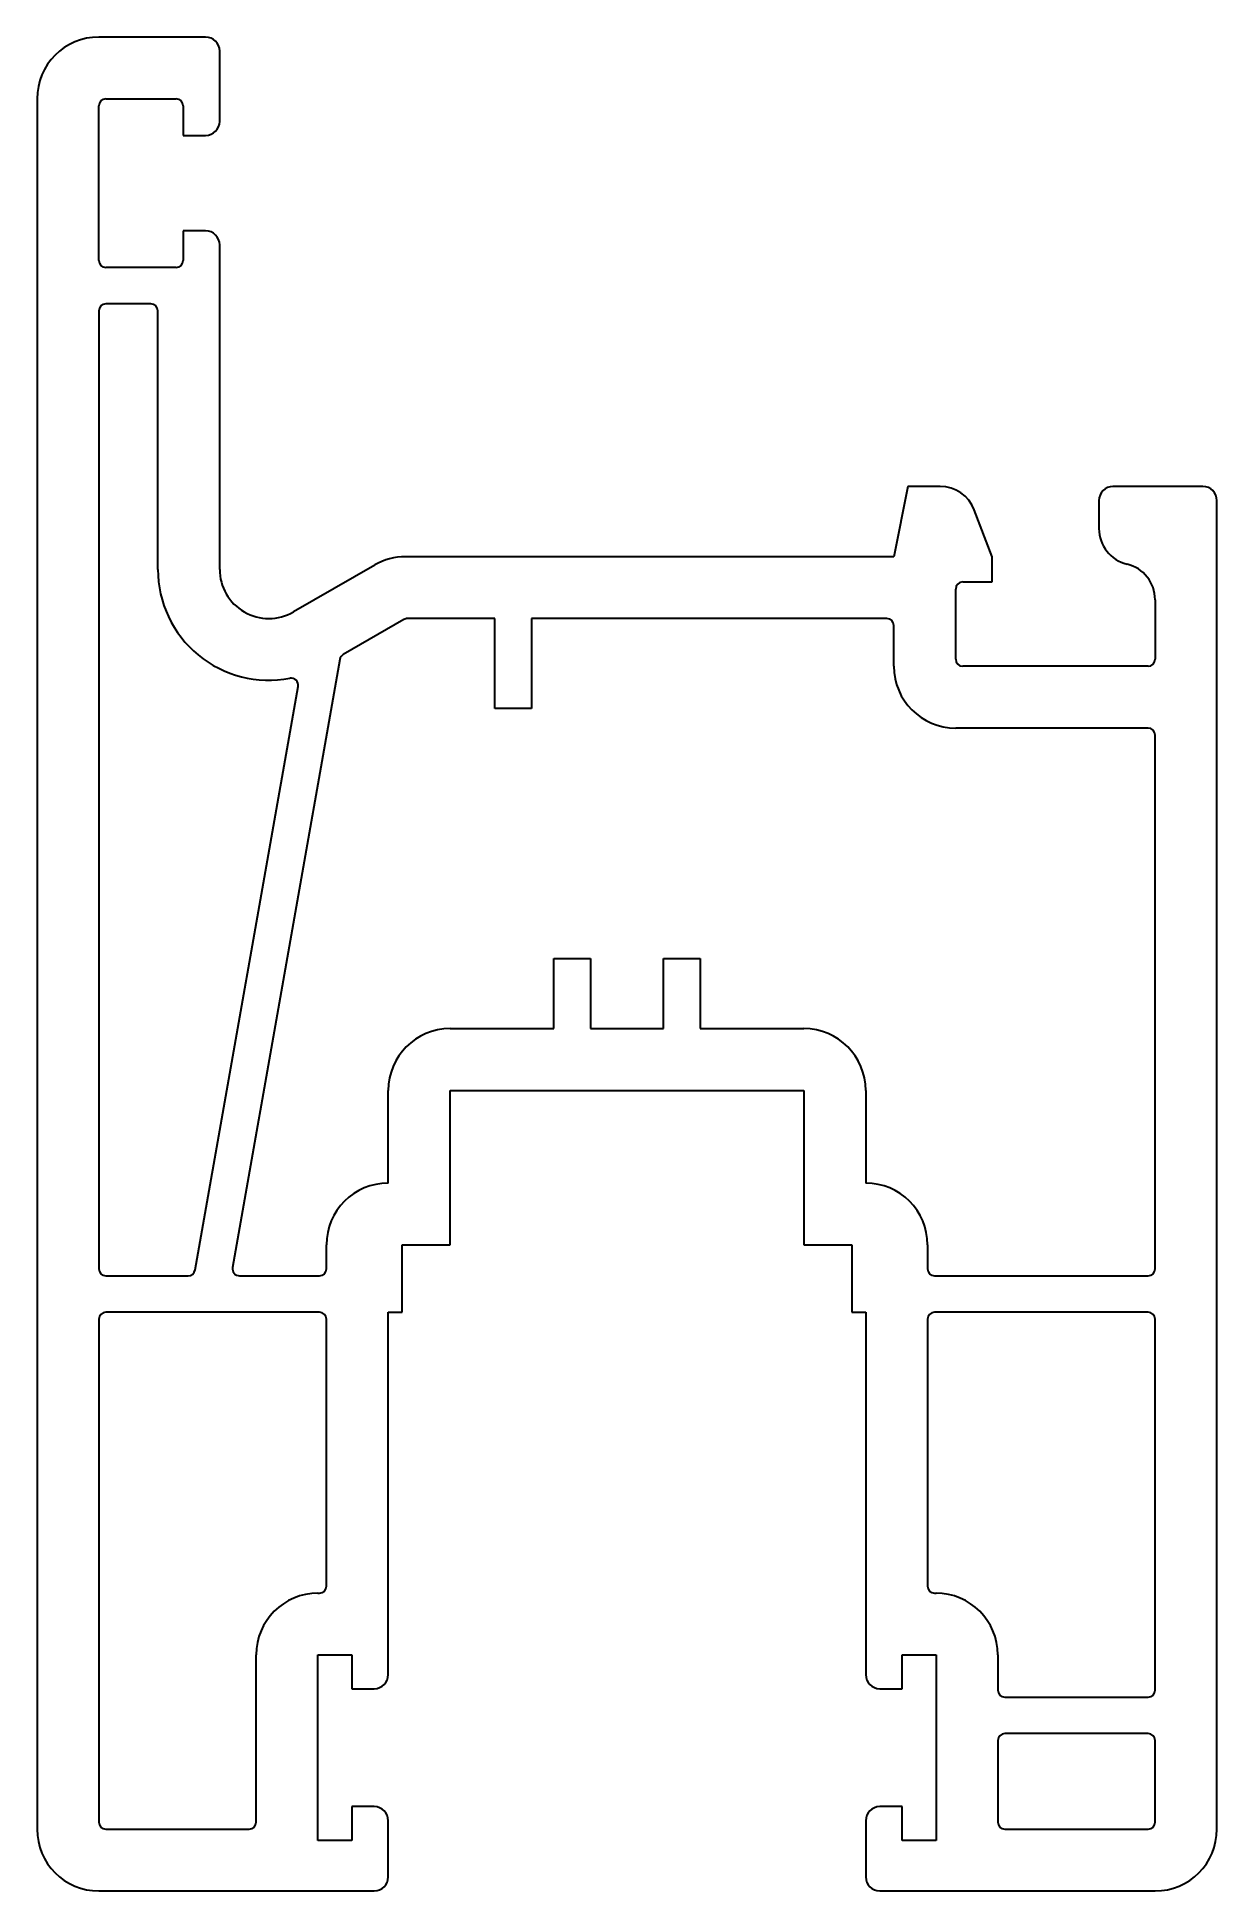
# Model space of a CAD drawing. Header units: millimetres. Extents: x 3045.7 to 3087.7, y 1793.7 to 1859.7.
import ezdxf

# ---------------------------------------------------------------- set-up
doc = ezdxf.new("R2010")
doc.units = ezdxf.units.MM
doc.layers.add('1.Perfis_PVC', color=1, linetype='Continuous', lineweight=5)

msp = doc.modelspace()

# ---------------------------------------------------------------- linework, layer by layer
at = {"layer": '1.Perfis_PVC', "linetype": 'Continuous', "lineweight": 30, "transparency": 33554687}
for p, q in [((3051.728, 1859.714), (3047.928, 1859.714)), ((3052.228, 1856.714), (3052.228, 1859.214)), ((3045.728, 1857.514), (3045.728, 1795.914)), ((3047.928, 1851.764), (3047.928, 1857.264)), ((3048.178, 1857.514), (3050.678, 1857.514)), ((3050.928, 1857.264), (3050.928, 1856.214)), ((3050.928, 1856.214), (3051.728, 1856.214)), ((3051.728, 1852.814), (3050.928, 1852.814)), ((3050.928, 1852.814), (3050.928, 1851.764)), ((3052.228, 1840.764), (3052.228, 1852.314)), ((3050.678, 1851.514), (3048.178, 1851.514)), ((3049.778, 1850.214), (3048.178, 1850.214)), ((3047.928, 1849.964), (3047.928, 1815.864)), ((3050.028, 1840.764), (3050.028, 1849.964)), ((3076.728, 1843.714), (3076.228, 1841.214)), ((3077.875, 1843.714), (3076.728, 1843.714)), ((3087.228, 1843.714), (3084.028, 1843.714)), ((3079.728, 1841.214), (3079.089, 1842.88)), ((3083.528, 1843.214), (3083.528, 1842.214)), ((3087.728, 1795.914), (3087.728, 1843.214)), ((3057.747, 1840.919), (3054.853, 1839.248)), ((3076.228, 1841.214), (3058.847, 1841.214)), ((3079.728, 1840.314), (3079.728, 1841.214)), ((3078.678, 1840.314), (3079.728, 1840.314)), ((3078.428, 1837.564), (3078.428, 1840.064)), ((3085.528, 1839.684), (3085.528, 1837.564)), ((3058.789, 1838.981), (3056.629, 1837.733)), ((3062.028, 1839.014), (3058.914, 1839.014)), ((3062.028, 1835.814), (3062.028, 1839.014)), ((3075.978, 1839.014), (3063.328, 1839.014)), ((3063.328, 1839.014), (3063.328, 1835.814)), ((3076.228, 1837.314), (3076.228, 1838.764)), ((3056.508, 1837.56), (3052.69, 1815.907)), ((3085.278, 1837.314), (3078.678, 1837.314)), ((3051.354, 1815.821), (3055.018, 1836.596)), ((3063.328, 1835.814), (3062.028, 1835.814)), ((3085.278, 1835.114), (3078.428, 1835.114)), ((3085.528, 1815.864), (3085.528, 1834.864)), ((3064.128, 1824.414), (3064.128, 1826.914)), ((3064.128, 1826.914), (3065.428, 1826.914)), ((3065.428, 1826.914), (3065.428, 1824.414)), ((3068.028, 1824.414), (3068.028, 1826.914)), ((3068.028, 1826.914), (3069.328, 1826.914)), ((3069.328, 1826.914), (3069.328, 1824.414)), ((3060.428, 1824.414), (3064.128, 1824.414)), ((3065.428, 1824.414), (3068.028, 1824.414)), ((3069.328, 1824.414), (3073.028, 1824.414)), ((3058.228, 1818.914), (3058.228, 1822.214)), ((3060.428, 1816.714), (3060.428, 1822.214)), ((3060.428, 1822.214), (3073.028, 1822.214)), ((3073.028, 1822.214), (3073.028, 1816.714)), ((3075.228, 1822.214), (3075.228, 1818.914)), ((3056.028, 1815.864), (3056.028, 1816.714)), ((3058.728, 1814.314), (3058.728, 1816.714)), ((3058.728, 1816.714), (3060.428, 1816.714)), ((3073.028, 1816.714), (3074.728, 1816.714)), ((3074.728, 1816.714), (3074.728, 1814.314)), ((3077.428, 1816.714), (3077.428, 1815.864)), ((3048.178, 1815.614), (3051.108, 1815.614)), ((3052.936, 1815.614), (3055.778, 1815.614)), ((3077.678, 1815.614), (3085.278, 1815.614)), ((3047.928, 1814.064), (3047.928, 1796.164)), ((3055.778, 1814.314), (3048.178, 1814.314)), ((3056.028, 1804.564), (3056.028, 1814.064)), ((3058.228, 1801.414), (3058.228, 1814.314)), ((3058.228, 1814.314), (3058.728, 1814.314)), ((3074.728, 1814.314), (3075.228, 1814.314)), ((3075.228, 1814.314), (3075.228, 1801.414)), ((3077.428, 1814.064), (3077.428, 1804.564)), ((3085.278, 1814.314), (3077.678, 1814.314)), ((3085.528, 1800.864), (3085.528, 1814.064)), ((3055.728, 1804.314), (3055.778, 1804.314)), ((3077.678, 1804.314), (3077.728, 1804.314)), ((3053.528, 1796.164), (3053.528, 1802.114)), ((3055.728, 1795.514), (3055.728, 1802.114)), ((3055.728, 1802.114), (3056.928, 1802.114)), ((3056.928, 1802.114), (3056.928, 1800.914)), ((3076.528, 1800.914), (3076.528, 1802.114)), ((3076.528, 1802.114), (3077.728, 1802.114)), ((3077.728, 1802.114), (3077.728, 1795.514)), ((3079.928, 1802.114), (3079.928, 1800.864)), ((3056.928, 1800.914), (3057.728, 1800.914)), ((3075.728, 1800.914), (3076.528, 1800.914)), ((3080.178, 1800.614), (3085.278, 1800.614)), ((3085.278, 1799.314), (3080.178, 1799.314)), ((3079.928, 1799.064), (3079.928, 1796.164)), ((3085.528, 1796.164), (3085.528, 1799.064)), ((3057.728, 1796.714), (3056.928, 1796.714)), ((3056.928, 1796.714), (3056.928, 1795.514)), ((3076.528, 1796.714), (3075.728, 1796.714)), ((3076.528, 1795.514), (3076.528, 1796.714)), ((3048.178, 1795.914), (3053.278, 1795.914)), ((3058.228, 1794.214), (3058.228, 1796.214)), ((3075.228, 1796.214), (3075.228, 1794.214)), ((3080.178, 1795.914), (3085.278, 1795.914)), ((3056.928, 1795.514), (3055.728, 1795.514)), ((3077.728, 1795.514), (3076.528, 1795.514)), ((3047.928, 1793.714), (3057.728, 1793.714)), ((3075.728, 1793.714), (3085.528, 1793.714))]:
    msp.add_line(p, q, dxfattribs=at)
for centre, radius, start, end in [((3047.928, 1857.514), 2.2, 90, 180), ((3051.728, 1859.214), 0.5, 0, 90), ((3048.178, 1857.264), 0.25, 90, 180), ((3050.678, 1857.264), 0.25, 0, 90), ((3051.728, 1856.714), 0.5, 270, 0), ((3051.728, 1852.314), 0.5, 0, 90), ((3048.178, 1851.764), 0.25, 180, 270), ((3050.678, 1851.764), 0.25, 270, 0), ((3048.178, 1849.964), 0.25, 90, 180), ((3049.778, 1849.964), 0.25, 0, 90), ((3077.875, 1842.414), 1.3, 21, 90), ((3084.028, 1843.214), 0.5, 90, 180), ((3087.228, 1843.214), 0.5, 0, 90), ((3084.828, 1842.214), 1.3, 180, 256.65764), ((3053.978, 1840.764), 3.95, 180, 280.89031), ((3053.978, 1840.764), 1.75, 180, 300), ((3058.847, 1839.014), 2.2, 90, 120), ((3084.228, 1839.684), 1.3, 0, 76.65764), ((3078.678, 1840.064), 0.25, 90, 180), ((3058.914, 1838.764), 0.25, 90, 120), ((3075.978, 1838.764), 0.25, 0, 90), ((3056.754, 1837.517), 0.25, 120, 170), ((3078.678, 1837.564), 0.25, 180, 270), ((3085.278, 1837.564), 0.25, 270, 0), ((3054.772, 1836.64), 0.25, 350, 100.89031), ((3078.428, 1837.314), 2.2, 180, 270), ((3085.278, 1834.864), 0.25, 0, 90), ((3060.428, 1822.214), 2.2, 90, 180), ((3073.028, 1822.214), 2.2, 0, 90), ((3058.228, 1816.714), 2.2, 90, 180), ((3075.228, 1816.714), 2.2, 0, 90), ((3048.178, 1815.864), 0.25, 180, 270), ((3051.108, 1815.864), 0.25, 270, 350), ((3052.936, 1815.864), 0.25, 170, 270), ((3055.778, 1815.864), 0.25, 270, 0), ((3077.678, 1815.864), 0.25, 180, 270), ((3085.278, 1815.864), 0.25, 270, 0), ((3048.178, 1814.064), 0.25, 90, 180), ((3055.778, 1814.064), 0.25, 0, 90), ((3077.678, 1814.064), 0.25, 90, 180), ((3085.278, 1814.064), 0.25, 0, 90), ((3055.778, 1804.564), 0.25, 270, 0), ((3077.678, 1804.564), 0.25, 180, 270), ((3055.728, 1802.114), 2.2, 90, 180), ((3077.728, 1802.114), 2.2, 0, 90), ((3057.728, 1801.414), 0.5, 270, 0), ((3075.728, 1801.414), 0.5, 180, 270), ((3080.178, 1800.864), 0.25, 180, 270), ((3085.278, 1800.864), 0.25, 270, 0), ((3080.178, 1799.064), 0.25, 90, 180), ((3085.278, 1799.064), 0.25, 0, 90), ((3057.728, 1796.214), 0.5, 0, 90), ((3075.728, 1796.214), 0.5, 90, 180), ((3047.928, 1795.914), 2.2, 180, 270), ((3048.178, 1796.164), 0.25, 180, 270), ((3053.278, 1796.164), 0.25, 270, 0), ((3080.178, 1796.164), 0.25, 180, 270), ((3085.278, 1796.164), 0.25, 270, 0), ((3085.528, 1795.914), 2.2, 270, 0), ((3057.728, 1794.214), 0.5, 270, 0), ((3075.728, 1794.214), 0.5, 180, 270)]:
    msp.add_arc(centre, radius, start, end, dxfattribs=at)

doc.saveas('drawing.dxf')
